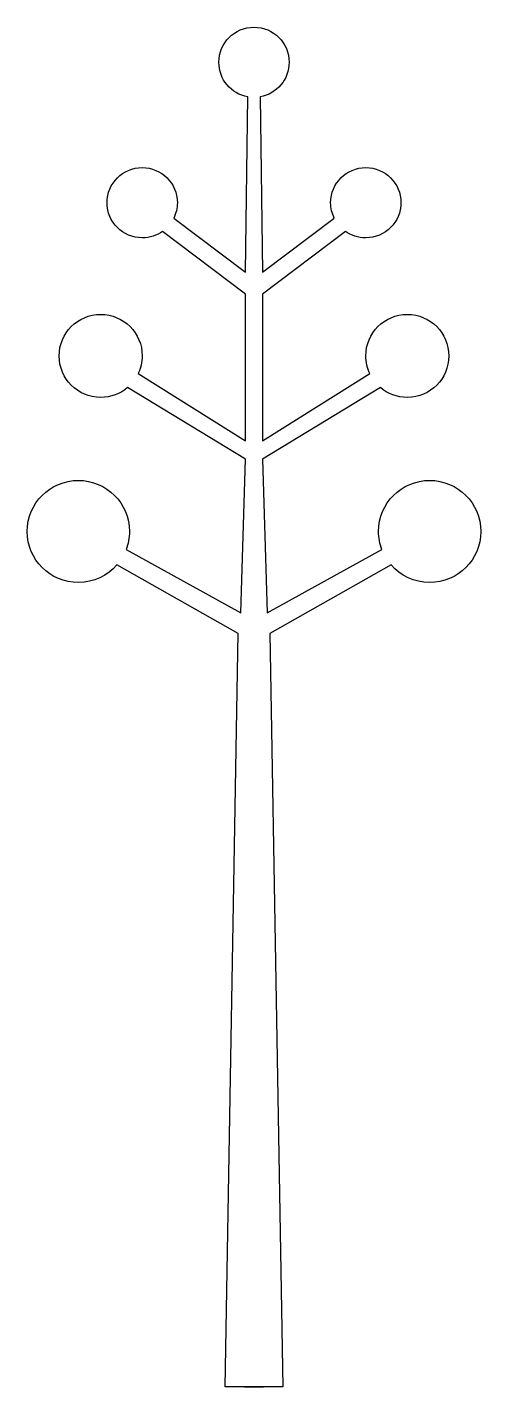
# Model space of a CAD drawing. Header units: centimetres. Extents: x -3.2 to 3.2, y -9.5 to 9.5.
import ezdxf

# ---------------------------------------------------------------- set-up
doc = ezdxf.new("R2010")
doc.units = ezdxf.units.CM
doc.header["$MEASUREMENT"] = 0
doc.layers.add('Camada 1', color=7, linetype='Continuous')

msp = doc.modelspace()

# ---------------------------------------------------------------- linework, layer by layer
at = {"layer": 'Camada 1'}
for points, knots in [([(-0.13324, -9.46482), (-0.13324, -9.46482), (0.39994, -9.46482), (0.39994, -9.46482), (0.39994, -9.46482), (0.39994, -9.46482), (0.22214, 1.02199), (0.22214, 1.02199), (0.22214, 1.02199), (0.22214, 1.02199), (1.90635, 1.9788), (1.90635, 1.9788), (1.90635, 1.9788), (2.03671, 1.8283), (2.22925, 1.733), (2.44393, 1.733), (2.44393, 1.733), (2.8366, 1.733), (3.15494, 2.05132), (3.15494, 2.44399), (3.15494, 2.44399), (3.15494, 2.83666), (2.83659, 3.155), (2.44393, 3.155), (2.44393, 3.155), (2.05127, 3.155), (1.73302, 2.83665), (1.73302, 2.44399), (1.73302, 2.44399), (1.73302, 2.35498), (1.74942, 2.26987), (1.77914, 2.19145), (1.77914, 2.19145), (1.77914, 2.19145), (0.18526, 1.30999), (0.18526, 1.30999), (0.18526, 1.30999), (0.18526, 1.30999), (0.11726, 3.45195), (0.11726, 3.45195), (0.11726, 3.45195), (0.11726, 3.45195), (1.75958, 4.44729), (1.75958, 4.44729), (1.75958, 4.44729), (1.8602, 4.36186), (1.99053, 4.31045), (2.13291, 4.31045), (2.13291, 4.31045), (2.45197, 4.31045), (2.7105, 4.569), (2.7105, 4.88806), (2.7105, 4.88806), (2.7105, 5.20712), (2.45198, 5.46565), (2.13291, 5.46565), (2.13291, 5.46565), (1.81384, 5.46565), (1.55532, 5.2071), (1.55532, 4.88806), (1.55532, 4.88806), (1.55532, 4.79977), (1.57508, 4.71616), (1.61051, 4.6412), (1.61051, 4.6412), (1.61051, 4.6412), (0.11725, 3.70696), (0.11725, 3.70696), (0.11725, 3.70696), (0.11725, 3.70696), (0.11725, 5.74711), (0.11725, 5.74711), (0.11725, 5.74711), (0.11725, 5.74711), (1.27224, 6.62238), (1.27224, 6.62238), (1.27224, 6.62238), (1.35206, 6.56557), (1.44972, 6.53216), (1.55521, 6.53216), (1.55521, 6.53216), (1.82516, 6.53216), (2.04403, 6.751), (2.04403, 7.02098), (2.04403, 7.02098), (2.04403, 7.29093), (1.82519, 7.50977), (1.55521, 7.50977), (1.55521, 7.50977), (1.28523, 7.50977), (1.06637, 7.29093), (1.06637, 7.02098), (1.06637, 7.02098), (1.06637, 6.9442), (1.08412, 6.87157), (1.11556, 6.8068), (1.11556, 6.8068), (1.11556, 6.8068), (0.11723, 6.05303), (0.11723, 6.05303), (0.11723, 6.05303), (0.11723, 6.05303), (0.08728, 8.495), (0.08728, 8.495), (0.08728, 8.495), (0.31559, 8.53622), (0.48871, 8.73593), (0.48871, 8.97604), (0.48871, 8.97604), (0.48874, 9.24609), (0.27003, 9.46482), (-0.00008, 9.46482), (-0.00008, 9.46482), (-0.26993, 9.46482), (-0.4889, 9.24609), (-0.4889, 8.976), (-0.4889, 8.976), (-0.4889, 8.73589), (-0.31554, 8.53618), (-0.08724, 8.49496), (-0.08724, 8.49496), (-0.08724, 8.49496), (-0.1173, 6.05299), (-0.1173, 6.05299), (-0.1173, 6.05299), (-0.1173, 6.05299), (-1.11578, 6.80676), (-1.11578, 6.80676), (-1.11578, 6.80676), (-1.08419, 6.87153), (-1.06649, 6.94413), (-1.06649, 7.02094), (-1.06649, 7.02094), (-1.06649, 7.29089), (-1.28533, 7.50973), (-1.55528, 7.50973), (-1.55528, 7.50973), (-1.82523, 7.50973), (-2.04407, 7.29089), (-2.04407, 7.02094), (-2.04407, 7.02094), (-2.04407, 6.75096), (-1.82523, 6.53212), (-1.55528, 6.53212), (-1.55528, 6.53212), (-1.44979, 6.53212), (-1.35211, 6.56554), (-1.27228, 6.62234), (-1.27228, 6.62234), (-1.27228, 6.62234), (-0.11729, 5.74707), (-0.11729, 5.74707), (-0.11729, 5.74707), (-0.11729, 5.74707), (-0.11729, 3.70692), (-0.11729, 3.70692), (-0.11729, 3.70692), (-0.11729, 3.70692), (-1.61057, 4.64116), (-1.61057, 4.64116), (-1.61057, 4.64116), (-1.57514, 4.71612), (-1.5553, 4.79972), (-1.5553, 4.88802), (-1.5553, 4.88802), (-1.5553, 5.20705), (-1.81396, 5.46561), (-2.13299, 5.46561), (-2.13299, 5.46561), (-2.45202, 5.46561), (-2.71068, 5.20706), (-2.71068, 4.88802), (-2.71068, 4.88802), (-2.71068, 4.56898), (-2.45202, 4.31041), (-2.13299, 4.31041), (-2.13299, 4.31041), (-1.99062, 4.31041), (-1.86039, 4.36182), (-1.75966, 4.44725), (-1.75966, 4.44725), (-1.75966, 4.44725), (-0.11729, 3.45191), (-0.11729, 3.45191), (-0.11729, 3.45191), (-0.11729, 3.45191), (-0.18521, 1.30995), (-0.18521, 1.30995), (-0.18521, 1.30995), (-0.18521, 1.30995), (-1.77932, 2.19141), (-1.77932, 2.19141), (-1.77932, 2.19141), (-1.7494, 2.26983), (-1.73307, 2.35495), (-1.73307, 2.44395), (-1.73307, 2.44395), (-1.73307, 2.83662), (-2.05142, 3.15496), (-2.44408, 3.15496), (-2.44408, 3.15496), (-2.83673, 3.15501), (-3.15497, 2.83666), (-3.15497, 2.444), (-3.15497, 2.444), (-3.15497, 2.05134), (-2.83673, 1.73301), (-2.44406, 1.73301), (-2.44406, 1.73301), (-2.22917, 1.73301), (-2.03673, 1.82831), (-1.9064, 1.97881), (-1.9064, 1.97881), (-1.9064, 1.97881), (-0.22227, 1.022), (-0.22227, 1.022), (-0.22227, 1.022), (-0.22227, 1.022), (-0.39999, -9.46481), (-0.39999, -9.46481), (-0.39999, -9.46481), (-0.39999, -9.46481), (0.13332, -9.46482), (0.13332, -9.46482), (0.13332, -9.46482), (0.13332, -9.46482), (-0.13324, -9.46482), (-0.13324, -9.46482)], [0, 0, 0, 0, 0.01724138, 0.01724138, 0.01724138, 0.01724138, 0.03448276, 0.03448276, 0.03448276, 0.03448276, 0.05172414, 0.05172414, 0.05172414, 0.05172414, 0.06896552, 0.06896552, 0.06896552, 0.06896552, 0.0862069, 0.0862069, 0.0862069, 0.0862069, 0.10344828, 0.10344828, 0.10344828, 0.10344828, 0.12068966, 0.12068966, 0.12068966, 0.12068966, 0.13793103, 0.13793103, 0.13793103, 0.13793103, 0.15517241, 0.15517241, 0.15517241, 0.15517241, 0.17241379, 0.17241379, 0.17241379, 0.17241379, 0.18965517, 0.18965517, 0.18965517, 0.18965517, 0.20689655, 0.20689655, 0.20689655, 0.20689655, 0.22413793, 0.22413793, 0.22413793, 0.22413793, 0.24137931, 0.24137931, 0.24137931, 0.24137931, 0.25862069, 0.25862069, 0.25862069, 0.25862069, 0.27586207, 0.27586207, 0.27586207, 0.27586207, 0.29310345, 0.29310345, 0.29310345, 0.29310345, 0.31034483, 0.31034483, 0.31034483, 0.31034483, 0.32758621, 0.32758621, 0.32758621, 0.32758621, 0.34482759, 0.34482759, 0.34482759, 0.34482759, 0.36206897, 0.36206897, 0.36206897, 0.36206897, 0.37931034, 0.37931034, 0.37931034, 0.37931034, 0.39655172, 0.39655172, 0.39655172, 0.39655172, 0.4137931, 0.4137931, 0.4137931, 0.4137931, 0.43103448, 0.43103448, 0.43103448, 0.43103448, 0.44827586, 0.44827586, 0.44827586, 0.44827586, 0.46551724, 0.46551724, 0.46551724, 0.46551724, 0.48275862, 0.48275862, 0.48275862, 0.48275862, 0.5, 0.5, 0.5, 0.5, 0.51724138, 0.51724138, 0.51724138, 0.51724138, 0.53448276, 0.53448276, 0.53448276, 0.53448276, 0.55172414, 0.55172414, 0.55172414, 0.55172414, 0.56896552, 0.56896552, 0.56896552, 0.56896552, 0.5862069, 0.5862069, 0.5862069, 0.5862069, 0.60344828, 0.60344828, 0.60344828, 0.60344828, 0.62068966, 0.62068966, 0.62068966, 0.62068966, 0.63793103, 0.63793103, 0.63793103, 0.63793103, 0.65517241, 0.65517241, 0.65517241, 0.65517241, 0.67241379, 0.67241379, 0.67241379, 0.67241379, 0.68965517, 0.68965517, 0.68965517, 0.68965517, 0.70689655, 0.70689655, 0.70689655, 0.70689655, 0.72413793, 0.72413793, 0.72413793, 0.72413793, 0.74137931, 0.74137931, 0.74137931, 0.74137931, 0.75862069, 0.75862069, 0.75862069, 0.75862069, 0.77586207, 0.77586207, 0.77586207, 0.77586207, 0.79310345, 0.79310345, 0.79310345, 0.79310345, 0.81034483, 0.81034483, 0.81034483, 0.81034483, 0.82758621, 0.82758621, 0.82758621, 0.82758621, 0.84482759, 0.84482759, 0.84482759, 0.84482759, 0.86206897, 0.86206897, 0.86206897, 0.86206897, 0.87931034, 0.87931034, 0.87931034, 0.87931034, 0.89655172, 0.89655172, 0.89655172, 0.89655172, 0.9137931, 0.9137931, 0.9137931, 0.9137931, 0.93103448, 0.93103448, 0.93103448, 0.93103448, 0.94827586, 0.94827586, 0.94827586, 0.94827586, 0.96551724, 0.96551724, 0.96551724, 0.96551724, 1, 1, 1, 1]), ([(-0.13324, -9.46482), (-0.13324, -9.46482), (-0.13324, -9.46482), (-0.13324, -9.46482), (-0.13324, -9.46482), (-0.13324, -9.46482), (-0.13324, -9.46482), (-0.13324, -9.46482)], [0, 0, 0, 0, 0.33333333, 0.33333333, 0.33333333, 0.33333333, 1, 1, 1, 1])]:
    msp.add_open_spline(points, degree=3, knots=knots, dxfattribs=at)

doc.saveas('drawing.dxf')
